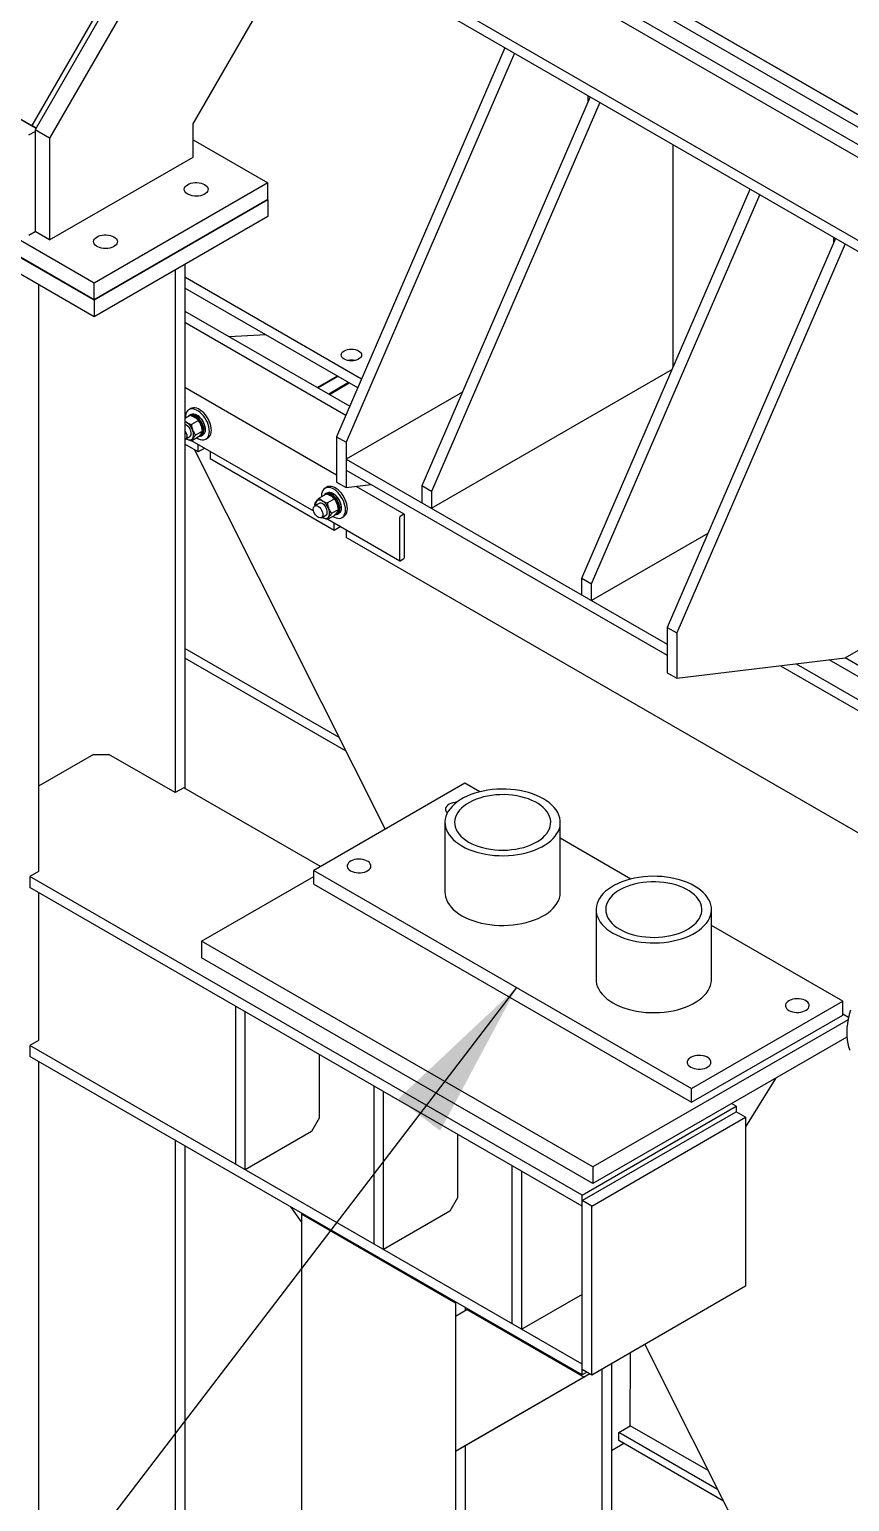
# Model space of a CAD drawing. Header units: millimetres. Extents: x 1293 to 41893, y 1011 to 26911.
# Drawn here: x 4309 to 4821, y 22852 to 23770 of the extents above; entities that cross this region are included whole.
import ezdxf

# ---------------------------------------------------------------- set-up
doc = ezdxf.new("R2010")
doc.units = ezdxf.units.MM
doc.header["$LTSCALE"] = 50
for name, color, linetype in [('CAPA_1', 7, 'Continuous'), ('MAQUINAS', 11, 'Continuous'), ('STRUC', 4, 'Continuous')]:
    doc.layers.add(name, color=color, linetype=linetype)
doc.dimstyles.new('SLDDIMSTYLE2', dxfattribs={"dimtxt": 0.18, "dimasz": 30.769231, "dimexe": 0, "dimexo": 0.0625, "dimgap": 0, "dimtad": 0, "dimtih": 1, "dimtoh": 1, "dimdec": 0, "dimrnd": 1e-09, "dimzin": 0, "dimdsep": 46, "dimtxsty": 'Standard', "dimblk1": 'DOT', "dimblk2": 'DOT', "dimsah": 1, "dimcen": 0.09, "dimadec": 0, "dimazin": 0, "dimtfac": 30.769231, "dimtdec": 0, "dimtofl": 0, "dimtmove": 0, "dimatfit": 3, "dimldrblk": 'DOT', "dimfxl": 1, "dimfrac": 2, "dimtolj": 1, "dimtzin": 0, "dimarcsym": 0})
doc.dimstyles.new('SLDDIMSTYLE3', dxfattribs={"dimtxt": 0.18, "dimasz": 100, "dimexe": 0, "dimexo": 0.0625, "dimgap": 0, "dimtad": 0, "dimtih": 1, "dimtoh": 1, "dimdec": 0, "dimrnd": 1e-09, "dimzin": 0, "dimdsep": 46, "dimtxsty": 'Standard', "dimsah": 1, "dimcen": 0.09, "dimadec": 0, "dimazin": 0, "dimtfac": 100, "dimtdec": 0, "dimtofl": 0, "dimtmove": 0, "dimatfit": 3, "dimfxl": 1, "dimfrac": 2, "dimtolj": 1, "dimtzin": 0, "dimarcsym": 0})

# ---------------------------------------------------------------- blocks, each defined once
blk = doc.blocks.new('_Dot')
at = {"color": 0, "linetype": 'ByBlock', "lineweight": -2}
blk.add_line((-0.5, 0), (-1, 0), dxfattribs=at)
at = {"color": 0, "linetype": 'ByBlock', "const_width": 0.5}
blk.add_lwpolyline([(-0.25, 0, 1), (0.25, 0, 1)], format="xyb", close=True, dxfattribs=at)

msp = doc.modelspace()

# ---------------------------------------------------------------- linework, layer by layer
at = {"color": 7, "linetype": 'Continuous', "lineweight": 25}
for p, q in [((5133.5575097, 23539.6772038), (4098.8770391, 24136.9855255)), ((5135.8114969, 23538.3762037), (4098.8771252, 24136.9856747)), ((4370.040839, 23980.5412235), (4944.2191151, 23649.0165696)), ((4370.789183, 23980.1093151), (4944.9674592, 23648.5846612)), ((4434.5308547, 23924.4698813), (4310.8688678, 23710.2810376)), ((4434.5308547, 23918.3111448), (4312.900407, 23707.6410302)), ((4443.5111108, 23913.1269533), (4321.8806631, 23702.4568387)), ((4411.5644304, 23711.3327675), (4517.7169791, 23895.1943748)), ((4214.8399957, 23765.7173255), (4310.8688678, 23710.2810376)), ((4219.0399957, 23763.2919289), (4313.5354098, 23708.7408874)), ((4349.7972388, 23611.953488), (4161.2354305, 23720.8079029)), ((4349.7962538, 23601.2884004), (4161.2344454, 23710.1428153)), ((4349.7972388, 23601.5834197), (4161.2354305, 23710.4378346)), ((4309.1291708, 23704.426727), (4312.900407, 23706.6038153)), ((4313.5355344, 23708.7411033), (4310.8688678, 23710.2810376)), ((4321.8806631, 23702.4568387), (4312.900407, 23707.6410302)), ((4312.900407, 23707.6410302), (4312.900407, 23644.0715274)), ((4411.5644304, 23690.6606727), (4411.5644304, 23711.3327675)), ((4349.7962538, 23590.9183321), (4161.2344454, 23699.772747)), ((4321.8806631, 23702.4568387), (4321.8806631, 23638.8873359)), ((4411.5644304, 23701.4786245), (4458.2202786, 23674.5447766)), ((4321.8806631, 23638.8873359), (4411.5644304, 23690.6606727)), ((4458.2202786, 23674.5447766), (4349.7972388, 23611.953488)), ((4458.2202786, 23664.1747083), (4458.2202786, 23674.5447766)), ((4458.2192935, 23663.879689), (4349.7962538, 23601.2884004)), ((4458.2202786, 23664.1747083), (4349.7972388, 23601.5834197)), ((4457.9642642, 23664.0269143), (4458.2192935, 23663.879689)), ((4458.2192935, 23663.879689), (4458.2192935, 23653.5096207)), ((4458.2192935, 23653.5096207), (4349.7962538, 23590.9183321)), ((4309.1291708, 23641.8944391), (4312.900407, 23644.0715274)), ((4321.8806631, 23638.8873359), (4312.900407, 23644.0715274)), ((4406.3544254, 23623.5686696), (4406.3544254, 23296.710583)), ((4349.7972388, 23601.5834197), (4349.7972388, 23611.953488)), ((4400.4147284, 23620.1397555), (4400.4147284, 23293.9728944)), ((4315.0678827, 23610.966594), (4315.0678827, 23244.7032092)), ((4349.7962538, 23601.2884004), (4349.7962538, 23590.9183321)), ((4406.3544254, 23594.50181), (4509.2629046, 23535.0940095)), ((4406.3544254, 23587.5895547), (4506.8707664, 23529.5627061)), ((4509.7585581, 23563.850124), (4509.9618594, 23563.4459343)), ((4501.4571229, 23553.9435298), (4489.0340813, 23546.7718606)), ((4501.8772683, 23553.7009851), (4489.4542267, 23546.5293158)), ((4508.5115651, 23549.8710871), (4496.0885235, 23542.6994178)), ((4496.5086689, 23542.456873), (4508.9317105, 23549.6285423)), ((4501.0463943, 23492.0626586), (4406.3544254, 23546.7271686)), ((4409.6176088, 23529.2921113), (4406.3544254, 23527.4083156)), ((4410.1291719, 23533.629376), (4408.9318045, 23532.9381504)), ((4410.166163, 23529.9357746), (4409.322019, 23529.4484606)), ((4413.8078515, 23529.5945877), (4412.9637075, 23529.1072737)), ((4413.8488637, 23529.5710983), (4413.0047197, 23529.0837843)), ((4413.8078515, 23529.5945877), (4413.8486969, 23529.571002)), ((4414.8023417, 23526.2991808), (4410.4044052, 23523.760306)), ((4412.5924764, 23528.457492), (4412.9637075, 23529.1072737)), ((4412.5924764, 23528.457492), (4412.5954507, 23528.0195931)), ((4413.0047197, 23529.0837843), (4412.6305423, 23528.4356901)), ((4412.6305423, 23528.4356901), (4412.6305423, 23527.9964618)), ((4419.0574123, 23520.5496276), (4419.0574123, 23520.9816435)), ((4414.6720539, 23506.5774142), (4406.3544254, 23511.3790789)), ((4406.7181695, 23514.5518966), (4409.5085542, 23516.1627514)), ((4414.8026662, 23515.928773), (4410.4049932, 23513.3900504)), ((4410.74738, 23513.5877061), (4486.611674, 23469.7921814)), ((4417.3949668, 23519.6177602), (4412.9972937, 23517.0790376)), ((4414.6720539, 23506.5774142), (4414.6720539, 23511.32204)), ((4416.6874204, 23516.6898287), (4417.5315644, 23517.1771427)), ((4419.5142777, 23514.6067828), (4420.7116452, 23515.2980084)), ((4412.3810615, 23507.8999759), (4531.4150506, 23271.2446319)), ((4418.7814657, 23508.9497271), (4414.6720539, 23506.5774142)), ((4422.1556007, 23507.0018804), (4422.1556007, 23502.2572546)), ((4499.5248676, 23457.5929274), (4422.1556007, 23502.2572546)), ((4494.9819857, 23484.6448893), (4493.7846182, 23483.9536637)), ((4543.2264098, 23467.7126539), (4513.1545068, 23485.072794)), ((4490.1283787, 23474.5108118), (4487.3379939, 23472.8999569)), ((4487.6665789, 23473.089645), (4487.4804488, 23474.0799147)), ((4494.4704225, 23480.3076246), (4490.0727494, 23477.7689019)), ((4495.0189768, 23480.9512879), (4494.1748327, 23480.4639739)), ((4499.6551554, 23477.314694), (4495.2572189, 23474.7758193)), ((4497.4452902, 23479.4730053), (4497.8165212, 23480.1227869)), ((4497.4452902, 23479.4730053), (4497.4482645, 23479.0351064)), ((4497.8575334, 23480.0992976), (4497.4833561, 23479.4512034)), ((4497.4833561, 23479.4512034), (4497.4833561, 23479.0119751)), ((4498.6606653, 23480.6101009), (4497.8165212, 23480.1227869)), ((4498.7016775, 23480.5866116), (4497.8575334, 23480.0992976)), ((4498.6606653, 23480.6101009), (4498.7015107, 23480.5865153)), ((4491.5709832, 23465.5674099), (4494.361368, 23467.1782647)), ((4499.65548, 23466.9442863), (4495.2578069, 23464.4055637)), ((4502.2477806, 23470.6332735), (4497.8501075, 23468.0945509)), ((4501.5402341, 23467.705342), (4502.3843782, 23468.192656)), ((4503.910226, 23471.5651409), (4503.910226, 23471.9971568)), ((4504.3670914, 23465.6222961), (4505.5644589, 23466.3135217)), ((4540.3426066, 23465.7423139), (4540.3426066, 23438.9529707)), ((4542.9618479, 23467.6864559), (4540.7167839, 23466.390408)), ((4543.3360253, 23440.6810346), (4543.3360253, 23467.4703777)), ((4495.6001937, 23464.6032194), (4540.4522221, 23438.7106945)), ((4499.5248676, 23457.5929274), (4499.5248676, 23462.3375533)), ((4503.6342794, 23459.9652404), (4499.5248676, 23457.5929274)), ((4507.0084144, 23458.0173937), (4507.0084144, 23453.2727679)), ((4881.3625295, 23237.1627373), (4507.0084144, 23453.2727679)), ((4540.7167839, 23438.7368925), (4542.9618479, 23440.0329404)), ((4777.8191428, 23373.1475378), (5105.1442015, 23184.1868036)), ((4787.718254, 23374.3451579), (5105.1442015, 23191.0990589)), ((4349.466742, 23317.8547367), (4315.0678827, 23297.9966979)), ((4349.466742, 23317.8547367), (4359.0456819, 23317.8547367)), ((4400.4147284, 23293.9728944), (4359.0456819, 23317.8547367)), ((4581.0177614, 23299.8796673), (4486.7368572, 23245.4524598)), ((4590.3746609, 23294.4780442), (4581.0177614, 23299.8796673)), ((4405.7557416, 23297.0561958), (4400.4147284, 23293.9728944)), ((4490.9412884, 23247.8796263), (4405.7557416, 23297.0561958)), ((4568.6046541, 23275.3945013), (4568.6046541, 23231.845658)), ((4640.5713207, 23231.845658), (4640.5713207, 23275.3945013)), ((4684.655565, 23240.0508367), (4640.5713207, 23265.5001292)), ((4315.0678827, 23244.7032092), (4309.7268695, 23241.6199079)), ((4486.7368572, 23236.8107362), (4486.7368572, 23245.4524598)), ((4486.7368572, 23245.4524598), (4722.4391176, 23109.3844412)), ((4654.1542871, 23042.786192), (4309.7268695, 23241.6199079)), ((4309.7268695, 23241.6199079), (4309.7268695, 23234.760965)), ((4416.7332859, 23201.2946007), (4486.7368572, 23241.7068022)), ((4486.7368572, 23236.8107362), (4722.4391176, 23100.7427176)), ((4654.1542871, 23035.9272491), (4309.7268695, 23234.760965)), ((4315.0678827, 23231.6776637), (4315.0678827, 23139.2888791)), ((4662.8855582, 23220.9672938), (4662.8855582, 23177.4184505)), ((4734.8522249, 23177.4184505), (4734.8522249, 23220.9672938)), ((4816.7200218, 23163.8116486), (4734.8522249, 23211.0729218)), ((4416.7332859, 23201.2946007), (4416.7332859, 23190.9245324)), ((4660.9208276, 23060.3281334), (4416.7332859, 23201.2946007)), ((4660.9208276, 23049.9580651), (4416.7332859, 23190.9245324)), ((4722.4391176, 23109.3844412), (4816.7200218, 23163.8116486)), ((4816.7200218, 23155.1699251), (4816.7200218, 23163.8116486)), ((4438.086025, 23062.1054145), (4438.086025, 23160.6608018)), ((4444.0728625, 23058.6492869), (4444.0728625, 23157.2046741)), ((4722.4391176, 23100.7427176), (4816.7200218, 23155.1699251)), ((4816.7200218, 23155.9839506), (4820.4192825, 23153.8484129)), ((4820.0782055, 23152.2077319), (4660.9208276, 23060.3281334)), ((4315.0678827, 23139.2888791), (4309.7268695, 23136.2055778)), ((4654.1542871, 22937.3718619), (4309.7268695, 23136.2055778)), ((4309.7268695, 23136.2055778), (4309.7268695, 23129.346635)), ((4819.3273106, 23141.4041812), (4660.9208276, 23049.9580651)), ((4654.1542871, 22930.512919), (4309.7268695, 23129.346635)), ((4315.0678827, 23126.2633337), (4315.0678827, 22551.8153389)), ((4490.2313789, 23130.5579298), (4490.2313789, 23090.8267343)), ((4524.3530523, 23012.3045197), (4524.3530523, 23110.859907)), ((4530.3398898, 23008.8483921), (4530.3398898, 23107.4037793)), ((4722.4391176, 23100.7427176), (4722.4391176, 23109.3844412)), ((4774.7218978, 23115.6540245), (4756.1699967, 23085.4234251)), ((4654.1542871, 23042.786192), (4750.1831593, 23098.2224798)), ((4750.1831593, 23098.2224798), (4747.3547321, 23099.8552961)), ((4750.1831593, 23098.2224798), (4750.1831593, 23094.7930084)), ((4490.2313789, 23090.8267343), (4485.441909, 23082.5311291)), ((4654.1542871, 23039.3567205), (4750.1831593, 23094.7930084)), ((4660.1411246, 23035.9005929), (4756.1699967, 23091.3368808)), ((4756.1699967, 23091.3368808), (4750.1831593, 23094.7930084)), ((4756.1699967, 23091.3368808), (4756.1699967, 22985.9225507)), ((4485.441909, 23082.5311291), (4444.0728625, 23058.6492869)), ((4576.4984062, 23080.757035), (4576.4984062, 23041.0258395)), ((4400.4147284, 23076.9936484), (4400.4147284, 22583.8678383)), ((4406.3544254, 23073.5647343), (4406.3544254, 22587.2967523)), ((4610.6200796, 22962.5036249), (4610.6200796, 23061.0590122)), ((4616.6069171, 22959.0474972), (4616.6069171, 23057.6028845)), ((4660.9208276, 23060.3281334), (4660.9208276, 23049.9580651)), ((4654.1542871, 22930.512919), (4654.1542871, 23042.786192)), ((4576.4984062, 23041.0258395), (4571.7089363, 23032.7302343)), ((4660.1411246, 23035.9005929), (4654.1542871, 23039.3567205)), ((4660.1411246, 22930.4862628), (4660.1411246, 23035.9005929)), ((4479.2047558, 23030.8179082), (4479.8034395, 23031.163521)), ((4575.2336279, 22975.3816203), (4479.2047558, 23030.8179082)), ((4479.2047558, 23030.8179082), (4479.2047558, 22457.061139)), ((4571.7089363, 23032.7302343), (4530.3398898, 23008.8483921)), ((4654.1542871, 22980.7231326), (4616.6069171, 22959.0474972)), ((4756.1699967, 22985.9225507), (4660.1411246, 22930.4862628)), ((4575.8323116, 22975.7272331), (4575.2336279, 22975.3816203)), ((4575.2336279, 22975.3816203), (4575.2336279, 22377.549837)), ((4575.2336279, 22967.2162122), (4582.3046957, 22971.2995798)), ((4581.1733249, 22972.6439318), (4581.1733249, 22970.646241)), ((4582.9033794, 22971.6451925), (4582.3046957, 22971.2995798)), ((4582.3046957, 22971.2995798), (4655.3723964, 22929.118494)), ((4684.2355035, 22898.8628765), (4684.3880758, 22944.4837298)), ((4693.2093428, 22949.5761388), (4873.3407606, 22591.4510103)), ((4660.1411246, 22930.4862628), (4654.1542871, 22933.9423905)), ((4657.1246183, 22932.2276547), (4654.1542871, 22930.512919)), ((4666.5201705, 22934.1688076), (4666.5201705, 22430.2484364)), ((4672.4598675, 22937.5977217), (4672.4598675, 22433.6773505)), ((4655.3723964, 22929.118494), (4575.2336279, 22882.8403283)), ((4658.9415611, 22931.178756), (4579.7237559, 22885.4324241)), ((4658.9414114, 22931.1788425), (4655.3723964, 22929.118494)), ((4677.0524771, 22894.7162037), (4684.2355035, 22898.8628765)), ((4732.8265632, 22870.8118548), (4684.2355035, 22898.8628765)), ((4581.1733249, 22886.2695144), (4581.1733249, 22380.9787511)), ((4680.1697023, 22887.7316337), (4672.4598675, 22883.2808408)), ((4738.7048467, 22859.1250482), (4677.0524771, 22894.7162037)), ((4677.0524771, 22889.5311695), (4677.0524771, 22894.7162037)), ((4742.379974, 22851.8184083), (4677.0524771, 22889.5311695)), ((4579.7237559, 22885.4324241), (4575.2336279, 22882.8403283))]:
    msp.add_line(p, q, dxfattribs=at)
at = {"color": 7, "linetype": 'Continuous', "lineweight": 25, "flags": 128}
for points in [[(4418.6753319, 23673.4868478), (4419.5265145, 23672.898273), (4420.1819703, 23672.2314182), (4420.6206323, 23671.5077164), (4420.8284017, 23670.7504281), (4420.7986004, 23669.9838931), (4420.5321864, 23669.2327486), (4420.0377225, 23668.5211368), (4419.331101, 23667.8719297), (4418.4350334, 23667.3059932), (4417.3783201, 23666.841517), (4416.1949246, 23666.4934297), (4414.9228824, 23666.2729193), (4413.6030778, 23666.187073), (4412.2779305, 23666.23865), (4410.9900317, 23666.4259926), (4409.7807757, 23666.7430795), (4408.689029, 23667.1797192), (4407.749881, 23667.7218778), (4406.9935169, 23668.3521298), (4406.4442468, 23669.0502184), (4406.1197247, 23669.7937065), (4406.030381, 23670.5586978), (4406.1790872, 23671.3206048), (4406.5610639, 23672.0549392), (4407.164034, 23672.7380988), (4407.9686176, 23673.3481264), (4408.9489546, 23673.8654152), (4410.0735362, 23674.2733391), (4411.3062174, 23674.5587871), (4412.607379, 23674.7125846), (4413.9352003, 23674.7297885), (4415.2470043, 23674.6098458), (4416.5006284, 23674.3566116), (4417.6557801, 23673.978225), (4418.6753319, 23673.4868478)], [(4362.1067894, 23640.8305233), (4362.957972, 23640.2419486), (4363.6134278, 23639.5750937), (4364.0520898, 23638.8513919), (4364.2598592, 23638.0941036), (4364.2300579, 23637.3275686), (4363.9636439, 23636.5764241), (4363.46918, 23635.8648123), (4362.7625585, 23635.2156052), (4361.8664909, 23634.6496687), (4360.8097776, 23634.1851925), (4359.6263822, 23633.8371053), (4358.3543399, 23633.6165948), (4357.0345353, 23633.5307485), (4355.709388, 23633.5823255), (4354.4214892, 23633.7696682), (4353.2122333, 23634.0867551), (4352.1204865, 23634.5233948), (4351.1813385, 23635.0655533), (4350.4249744, 23635.6958053), (4349.8757043, 23636.393894), (4349.5511822, 23637.1373821), (4349.4618385, 23637.9023733), (4349.6105447, 23638.6642803), (4349.9925214, 23639.3986147), (4350.5954915, 23640.0817743), (4351.4000751, 23640.691802), (4352.3804121, 23641.2090908), (4353.5049937, 23641.6170146), (4354.7376749, 23641.9024626), (4356.0388365, 23642.0562601), (4357.3666578, 23642.073464), (4358.6784618, 23641.9535213), (4359.9320859, 23641.7002871), (4361.0872376, 23641.3219006), (4362.1067894, 23640.8305233)], [(4421.7065878, 23519.452307), (4421.6230028, 23520.7885417), (4421.3741149, 23522.1914324), (4420.9654837, 23523.6296407), (4420.4062376, 23525.0710395), (4419.708869, 23526.4834304), (4418.8889562, 23527.8352628), (4417.9648145, 23529.096339), (4416.9570877, 23530.2384887), (4415.8882869, 23531.2361982), (4414.7822872, 23532.0671803), (4413.6637949, 23532.7128722), (4412.5577953, 23533.1588501), (4411.4889944, 23533.3951518), (4410.4812677, 23533.4164986), (4409.557126, 23533.2224137), (4408.7372131, 23532.8172325), (4408.0398446, 23532.2100062), (4407.4805984, 23531.4142993), (4407.0719673, 23530.4478864), (4406.8230793, 23529.3323557), (4406.7394943, 23528.0926262), (4406.7496599, 23527.6364797)], [(4412.9637075, 23529.1072737), (4412.0355244, 23529.5382432), (4411.1384143, 23529.76181), (4410.3011389, 23529.7708064), (4409.5505418, 23529.5649439), (4408.9106874, 23529.1508227), (4408.4521167, 23528.6192871)], [(4422.9039553, 23520.1435326), (4422.8203703, 23521.4797673), (4422.5714823, 23522.8826579), (4422.1628512, 23524.3208662), (4421.6036051, 23525.762265), (4420.9062365, 23527.1746559), (4420.0863237, 23528.5264883), (4419.1621819, 23529.7875645), (4418.1544552, 23530.9297143), (4417.0856544, 23531.9274238), (4415.9796547, 23532.7584058), (4414.8611624, 23533.4040977), (4413.7551627, 23533.8500757), (4412.6863619, 23534.0863773), (4411.6786352, 23534.1077241), (4410.7544935, 23533.9136392), (4410.1291719, 23533.629376)], [(4413.8488637, 23529.5710983), (4414.777733, 23528.9384572), (4415.6768222, 23528.1332664), (4416.5173062, 23527.1813407), (4417.2722384, 23526.1131993), (4417.9174154, 23524.9630875), (4418.4321525, 23523.7678784), (4418.7999469, 23522.5658911), (4419.009007, 23521.3956619), (4419.0526301, 23520.294709), (4418.9294177, 23519.2983296), (4418.6433201, 23518.438468), (4418.2035096, 23517.7426919), (4417.6240869, 23517.2333082), (4417.5315644, 23517.1771427)], [(4407.1736993, 23514.8148684), (4407.6837655, 23514.5252683), (4408.5457486, 23514.192047), (4409.363396, 23514.0754515), (4410.1052861, 23514.1799627), (4410.7429084, 23514.5015641), (4411.2517595, 23515.0278969), (4411.6122845, 23515.7387344), (4411.8106286, 23516.6067594), (4411.8391695, 23517.5986143), (4411.6968106, 23518.6761826), (4411.3890224, 23519.798054), (4410.9276332, 23520.9211156), (4410.3303739, 23522.0022087), (4409.6201969, 23522.9997877), (4408.8243938, 23523.875516), (4407.9735468, 23524.5957399), (4407.1003537, 23525.1327816), (4406.3544254, 23525.4329999)], [(4409.5085542, 23516.1627514), (4409.5510258, 23516.188274), (4409.9845123, 23516.6042413), (4410.2673348, 23517.2076213), (4410.3830567, 23517.9633477), (4410.3249528, 23518.8275005), (4410.0963998, 23519.7498583), (4409.7106804, 23520.676817), (4409.1902111, 23521.554505), (4408.5652398, 23522.3319145), (4407.8720876, 23522.9638651), (4407.1510379, 23523.4136302), (4406.4439954, 23523.655071), (4406.3544254, 23523.670409)], [(4406.3544254, 23520.0084849), (4406.8422809, 23519.2169049), (4407.2522154, 23518.2944493), (4407.5081102, 23517.3675606), (4407.5950935, 23516.4901063), (4407.5081102, 23515.7130807), (4407.2522154, 23515.0816419), (4406.8422809, 23514.6324867), (4406.3544254, 23514.4041727)], [(4412.6305423, 23528.4356901), (4413.5443204, 23527.8075452), (4414.4251546, 23527.0007822), (4415.2412888, 23526.0444869), (4415.9632995, 23524.9731359), (4416.5651565, 23523.8253539), (4417.0251614, 23522.6425213), (4417.32673, 23521.4672818), (4417.4589899, 23520.3420056), (4417.417173, 23519.3072616), (4417.2027869, 23518.4003547), (4416.8235606, 23517.6539811), (4416.2931661, 23517.0950492), (4415.6307254, 23516.7437099), (4415.5989387, 23516.7332579)], [(4415.161967, 23516.349282), (4415.2804475, 23516.3452293), (4416.0794844, 23516.4393342), (4416.7799428, 23516.7459942), (4417.3593655, 23517.2553779), (4417.799176, 23517.951154), (4418.0852737, 23518.8110155), (4418.208486, 23519.807395), (4418.1648629, 23520.9083479), (4417.9558028, 23522.0785771), (4417.5880084, 23523.2805644), (4417.0732713, 23524.4757735), (4416.4280943, 23525.6258853), (4415.6731621, 23526.6940267), (4414.8326782, 23527.6459524), (4413.9335889, 23528.4511432), (4413.0047197, 23529.0837843)], [(4420.7116452, 23515.2980084), (4420.9062365, 23515.4189263), (4421.6036051, 23516.0261526), (4422.1628512, 23516.8218595), (4422.5714823, 23517.7882724), (4422.8203703, 23518.9038031), (4422.9039553, 23520.1435326)], [(4413.8318953, 23515.3683589), (4414.7822872, 23514.8320611), (4415.8882869, 23514.3860832), (4416.9570877, 23514.1497815), (4417.9648145, 23514.1284347), (4418.8889562, 23514.3225196), (4419.708869, 23514.7277008), (4420.4062376, 23515.334927), (4420.9654837, 23516.130634), (4421.3741149, 23517.0970469), (4421.6230028, 23518.2125776), (4421.7065878, 23519.452307)], [(4506.5594016, 23470.4678203), (4506.4758166, 23471.804055), (4506.2269286, 23473.2069457), (4505.8182975, 23474.645154), (4505.2590513, 23476.0865528), (4504.5616828, 23477.4989437), (4503.7417699, 23478.8507761), (4502.8176282, 23480.1118523), (4501.8099015, 23481.254002), (4500.7411006, 23482.2517115), (4499.635101, 23483.0826936), (4498.5166087, 23483.7283854), (4497.410609, 23484.1743634), (4496.3418082, 23484.4106651), (4495.3340814, 23484.4320119), (4494.4099397, 23484.2379269), (4493.5900269, 23483.8327458), (4492.8926583, 23483.2255195), (4492.3334122, 23482.4298126), (4491.924781, 23481.4633997), (4491.6758931, 23480.347869), (4491.5923081, 23479.1081395), (4491.6024737, 23478.651993)], [(4507.7567691, 23471.1590459), (4507.673184, 23472.4952806), (4507.4242961, 23473.8981712), (4507.015665, 23475.3363795), (4506.4564188, 23476.7777783), (4505.7590503, 23478.1901692), (4504.9391374, 23479.5420016), (4504.0149957, 23480.8030778), (4503.0072689, 23481.9452276), (4501.9384681, 23482.9429371), (4500.8324685, 23483.7739191), (4499.7139762, 23484.419611), (4498.6079765, 23484.865589), (4497.5391757, 23485.1018906), (4496.5314489, 23485.1232374), (4495.6073072, 23484.9291525), (4494.9819857, 23484.6448893)], [(4492.026513, 23465.8303817), (4492.5365793, 23465.5407816), (4493.3985623, 23465.2075603), (4494.2162098, 23465.0909648), (4494.9580998, 23465.195476), (4495.5957222, 23465.5170774), (4496.1045732, 23466.0434102), (4496.4650982, 23466.7542477), (4496.6634423, 23467.6222727), (4496.6919833, 23468.6141276), (4496.5496243, 23469.6916959), (4496.2418362, 23470.8135673), (4495.780447, 23471.9366289), (4495.1831877, 23473.017722), (4494.4730106, 23474.015301), (4493.6772075, 23474.8910293), (4492.8263606, 23475.6112532), (4491.9531674, 23476.1482949), (4491.0911843, 23476.4815163), (4490.2735369, 23476.5981117), (4489.5316468, 23476.4936005), (4488.8940245, 23476.1719991), (4488.3851734, 23475.6456663)], [(4494.361368, 23467.1782647), (4494.4038396, 23467.2037873), (4494.837326, 23467.6197546), (4495.1201485, 23468.2231346), (4495.2358705, 23468.978861), (4495.1777666, 23469.8430138), (4494.9492136, 23470.7653716), (4494.5634941, 23471.6923303), (4494.0430249, 23472.5700183), (4493.4180536, 23473.3474278), (4492.7249013, 23473.9793784), (4492.0038516, 23474.4291435), (4491.2968092, 23474.6705843), (4490.6448648, 23474.6896693), (4490.1283787, 23474.5108118)], [(4497.8165212, 23480.1227869), (4496.8883382, 23480.5537565), (4495.991228, 23480.7773233), (4495.1539527, 23480.7863196), (4494.4033555, 23480.5804572), (4493.7635011, 23480.166336), (4493.3049305, 23479.6348004)], [(4497.4833561, 23479.4512034), (4498.3971341, 23478.8230585), (4499.2779684, 23478.0162955), (4500.0941026, 23477.0600002), (4500.8161133, 23475.9886492), (4501.4179703, 23474.8408672), (4501.8779751, 23473.6580345), (4502.1795437, 23472.4827951), (4502.3118037, 23471.3575189), (4502.2699868, 23470.3227749), (4502.0556006, 23469.415868), (4501.6763743, 23468.6694944), (4501.1459798, 23468.1105625), (4500.4835392, 23467.7592232), (4500.4517524, 23467.7487712)], [(4500.0147807, 23467.3647953), (4500.1332612, 23467.3607426), (4500.9322982, 23467.4548474), (4501.6327566, 23467.7615075), (4502.2121793, 23468.2708912), (4502.6519898, 23468.9666672), (4502.9380874, 23469.8265288), (4503.0612998, 23470.8229083), (4503.0176766, 23471.9238612), (4502.8086166, 23473.0940904), (4502.4408222, 23474.2960777), (4501.9260851, 23475.4912868), (4501.2809081, 23476.6413986), (4500.5259758, 23477.70954), (4499.6854919, 23478.6614657), (4498.7864027, 23479.4666565), (4497.8575334, 23480.0992976)], [(4498.7016775, 23480.5866116), (4499.6305468, 23479.9539705), (4500.529636, 23479.1487797), (4501.3701199, 23478.196854), (4502.1250521, 23477.1287126), (4502.7702291, 23475.9786008), (4503.2849662, 23474.7833917), (4503.6527607, 23473.5814044), (4503.8618207, 23472.4111752), (4503.9054439, 23471.3102223), (4503.7822315, 23470.3138428), (4503.4961338, 23469.4539813), (4503.0563234, 23468.7582052), (4502.4769006, 23468.2488215), (4502.3843782, 23468.192656)], [(4486.4610698, 23470.9617472), (4486.5480532, 23471.7387728), (4486.8039479, 23472.3702116), (4487.2138825, 23472.8193669), (4487.7540329, 23473.0601352), (4488.3930076, 23473.0785241), (4489.0936718, 23472.8734648), (4489.8153053, 23472.4568746), (4490.5159695, 23471.8529643), (4491.1549442, 23471.0968309), (4491.6950946, 23470.2324181), (4492.1050292, 23469.3099626), (4492.360924, 23468.3830739), (4492.4479073, 23467.5056196), (4492.360924, 23466.728594), (4492.1050292, 23466.0971552), (4491.6950946, 23465.648), (4491.1549442, 23465.4072316), (4490.5159695, 23465.3888428), (4489.8153053, 23465.5939021), (4489.0936718, 23466.0104922), (4488.3930076, 23466.6144025), (4487.7540329, 23467.3705359), (4487.2138825, 23468.2349487), (4486.8039479, 23469.1574043), (4486.5480532, 23470.0842929), (4486.4610698, 23470.9617472)], [(4498.6847091, 23466.3838722), (4499.635101, 23465.8475744), (4500.7411006, 23465.4015964), (4501.8099015, 23465.1652948), (4502.8176282, 23465.143948), (4503.7417699, 23465.3380329), (4504.5616828, 23465.7432141), (4505.2590513, 23466.3504403), (4505.8182975, 23467.1461473), (4506.2269286, 23468.1125602), (4506.4758166, 23469.2280909), (4506.5594016, 23470.4678203)], [(4505.5644589, 23466.3135217), (4505.7590503, 23466.4344396), (4506.4564188, 23467.0416659), (4507.015665, 23467.8373728), (4507.4242961, 23468.8037857), (4507.673184, 23469.9193164), (4507.7567691, 23471.1590459)], [(4579.1439284, 23260.7059587), (4581.2738318, 23259.5716524), (4583.5549364, 23258.5399635), (4585.9724484, 23257.6175827), (4588.5106893, 23256.810492), (4591.1531977, 23256.1239258), (4593.8828358, 23255.5623366), (4596.681901, 23255.1293666), (4599.5322402, 23254.8278238), (4602.4153678, 23254.6596638), (4605.3125857, 23254.6259772), (4608.2051043, 23254.7269824), (4611.0741645, 23254.9620244), (4613.9011594, 23255.3295789), (4616.6677547, 23255.8272621), (4619.3560082, 23256.4518463), (4621.9484853, 23257.199281), (4624.428373, 23258.0647186), (4626.7795882, 23259.0425465), (4628.9868823, 23260.1264231), (4631.0359402, 23261.3093191), (4632.913473, 23262.5835628), (4634.6073041, 23263.9408904), (4636.1064485, 23265.3724991), (4637.4011835, 23266.8691043), (4638.4831124, 23268.421), (4639.3452184, 23270.0181215), (4639.9819104, 23271.6501109), (4640.3890592, 23273.3063841), (4640.5640244, 23274.9761996), (4640.5056711, 23276.6487279), (4640.2143779, 23278.313122), (4639.6920338, 23279.9585878), (4638.9420266, 23281.5744537), (4637.9692202, 23283.1502403), (4636.7799237, 23284.6757279), (4635.3818502, 23286.1410232), (4633.7840666, 23287.5366232), (4631.9969353, 23288.8534768), (4630.0320464, 23290.0830439), (4627.902143, 23291.2173501), (4625.6210384, 23292.249039), (4623.2035264, 23293.1714199), (4620.6652855, 23293.9785105), (4618.0227771, 23294.6650768), (4615.293139, 23295.2266659), (4612.4940738, 23295.6596359), (4609.6437346, 23295.9611787), (4606.760607, 23296.1293387), (4603.8633891, 23296.1630253), (4600.9708705, 23296.0620201), (4598.1018103, 23295.8269781), (4595.2748154, 23295.4594236), (4592.5082201, 23294.9617404), (4589.8199666, 23294.3371562), (4587.2274895, 23293.5897215), (4584.7476018, 23292.7242839), (4582.3963866, 23291.746456), (4580.1890925, 23290.6625794), (4578.1400346, 23289.4796835), (4576.2625018, 23288.2054397), (4574.5686707, 23286.8481121), (4573.0695263, 23285.4165034), (4571.7747913, 23283.9198982), (4570.6928624, 23282.3680025), (4569.8307564, 23280.770881), (4569.1940644, 23279.1388916), (4568.7869156, 23277.4826184), (4568.6119504, 23275.812803), (4568.6703037, 23274.1402747), (4568.9615969, 23272.4758805), (4569.483941, 23270.8304147), (4570.2339482, 23269.2145488), (4571.2067546, 23267.6387623), (4572.3960511, 23266.1132746), (4573.7941246, 23264.6479793), (4575.3919082, 23263.2523794), (4577.1790395, 23261.9355257), (4579.1439284, 23260.7059587)], [(4583.374784, 23263.1483796), (4585.3326201, 23262.1139873), (4587.4411557, 23261.1835331), (4589.6838884, 23260.3642989), (4592.0432659, 23259.6626965), (4594.5008229, 23259.0842168), (4597.0373256, 23258.6333872), (4599.6329225, 23258.313736), (4602.2672995, 23258.1277649), (4604.919839, 23258.0769295), (4607.5697813, 23258.1616276), (4610.1963871, 23258.3811962), (4612.7790995, 23258.7339171), (4615.2977053, 23259.2170296), (4617.7324931, 23259.8267527), (4620.0644073, 23260.5583146), (4622.2751976, 23261.4059898), (4624.3475614, 23262.363144), (4626.2652798, 23263.4222863), (4628.013344, 23264.5751274), (4629.578073, 23265.8126447), (4630.9472207, 23267.1251531), (4632.1100716, 23268.5023803), (4633.057525, 23269.9335478), (4633.7821656, 23271.4074546), (4634.2783222, 23272.9125654), (4634.5421116, 23274.4371008), (4634.5714694, 23275.9691291), (4634.3661658, 23277.4966601), (4633.9278076, 23279.007739), (4633.2598255, 23280.4905393), (4632.3674475, 23281.9334562), (4631.2576574, 23283.325197), (4629.9391411, 23284.6548693), (4628.4222176, 23285.9120667), (4626.7187589, 23287.0869498), (4624.8420969, 23288.1703237), (4622.8069191, 23289.1537095), (4620.6291534, 23290.0294108), (4618.3258439, 23290.7905741), (4615.915017, 23291.4312422), (4613.4155407, 23291.9464011), (4610.8469769, 23292.332019), (4608.2294279, 23292.5850778), (4605.5833798, 23292.703597), (4602.9295414, 23292.6866491), (4600.2886825, 23292.5343667), (4597.6814716, 23292.2479416), (4595.1283135, 23291.8296155), (4592.6491902, 23291.2826623), (4590.2635041, 23290.6113627), (4587.9899266, 23289.8209706), (4585.8462514, 23288.9176718), (4583.8492557, 23287.9085358), (4582.0145686, 23286.8014605), (4580.3565492, 23285.6051104), (4578.8881737, 23284.3288483), (4577.620934, 23282.9826629), (4576.5647481, 23281.5770898), (4575.727882, 23280.1231296), (4575.1168854, 23278.6321615), (4574.7365401, 23277.1158543), (4574.5898229, 23275.5860751), (4574.677882, 23274.0547967), (4575.0000282, 23272.5340032), (4575.5537403, 23271.035597), (4576.3346847, 23269.5713052), (4577.3367496, 23268.1525877), (4578.5520923, 23266.7905481), (4579.9712012, 23265.495846), (4581.5829699, 23264.2786144), (4583.374784, 23263.1483796)], [(4575.7469028, 23287.8161479), (4574.8176829, 23287.7413218), (4573.5456406, 23287.5208114), (4572.3622452, 23287.1727241), (4571.3055319, 23286.7082479), (4570.4094643, 23286.1423114), (4569.7028428, 23285.4931043), (4569.2083789, 23284.7814925), (4568.9419649, 23284.030348), (4568.9121636, 23283.263813), (4569.119933, 23282.5065247), (4569.558595, 23281.7828229), (4570.0624923, 23281.2473728)], [(4509.7826457, 23245.1497085), (4510.8021975, 23244.6583312), (4511.9573492, 23244.2799446), (4513.2109733, 23244.0267104), (4514.5227772, 23243.9067677), (4515.8505986, 23243.9239716), (4517.1517601, 23244.0777692), (4518.3844414, 23244.3632171), (4519.509023, 23244.771141), (4520.48936, 23245.2884298), (4521.2939436, 23245.8984574), (4521.8969137, 23246.5816171), (4522.2788904, 23247.3159515), (4522.4275966, 23248.0778584), (4522.3382529, 23248.8428497), (4522.0137308, 23249.5863378), (4521.4644607, 23250.2844264), (4520.7080966, 23250.9146784), (4519.7689486, 23251.456837), (4518.6772018, 23251.8934767), (4517.4679458, 23252.2105636), (4516.1800471, 23252.3979062), (4514.8548998, 23252.4494833), (4513.5350952, 23252.363637), (4512.2630529, 23252.1431265), (4511.0796575, 23251.7950393), (4510.0229442, 23251.3305631), (4509.1268766, 23250.7646266), (4508.4202551, 23250.1154194), (4507.9257911, 23249.4038077), (4507.6593772, 23248.6526631), (4507.6295759, 23247.8861282), (4507.8373453, 23247.1288399), (4508.2760073, 23246.4051381), (4508.9314631, 23245.7382832), (4509.7826457, 23245.1497085)], [(4673.4248325, 23206.2787512), (4675.5547359, 23205.144445), (4677.8358405, 23204.112756), (4680.2533525, 23203.1903752), (4682.7915935, 23202.3832845), (4685.4341019, 23201.6967183), (4688.16374, 23201.1351291), (4690.9628052, 23200.7021592), (4693.8131443, 23200.4006164), (4696.696272, 23200.2324564), (4699.5934899, 23200.1987697), (4702.4860085, 23200.299775), (4705.3550687, 23200.534817), (4708.1820635, 23200.9023715), (4710.9486589, 23201.4000546), (4713.6369123, 23202.0246389), (4716.2293895, 23202.7720735), (4718.7092772, 23203.6375111), (4721.0604923, 23204.615339), (4723.2677864, 23205.6992157), (4725.3168443, 23206.8821116), (4727.1943771, 23208.1563554), (4728.8882083, 23209.513683), (4730.3873526, 23210.9452917), (4731.6820877, 23212.4418969), (4732.7640166, 23213.9937926), (4733.6261225, 23215.5909141), (4734.2628145, 23217.2229035), (4734.6699634, 23218.8791767), (4734.8449285, 23220.5489921), (4734.7865752, 23222.2215204), (4734.495282, 23223.8859146), (4733.972938, 23225.5313803), (4733.2229307, 23227.1472463), (4732.2501244, 23228.7230328), (4731.0608279, 23230.2485204), (4729.6627543, 23231.7138157), (4728.0649708, 23233.1094157), (4726.2778394, 23234.4262694), (4724.3129506, 23235.6558364), (4722.1830472, 23236.7901426), (4719.9019426, 23237.8218316), (4717.4844306, 23238.7442124), (4714.9461896, 23239.5513031), (4712.3036813, 23240.2378693), (4709.5740431, 23240.7994585), (4706.7749779, 23241.2324285), (4703.9246388, 23241.5339713), (4701.0415112, 23241.7021312), (4698.1442933, 23241.7358179), (4695.2517747, 23241.6348126), (4692.3827144, 23241.3997706), (4689.5557196, 23241.0322162), (4686.7891242, 23240.534533), (4684.1008708, 23239.9099487), (4681.5083936, 23239.1625141), (4679.0285059, 23238.2970765), (4676.6772908, 23237.3192486), (4674.4699967, 23236.235372), (4672.4209388, 23235.052476), (4670.543406, 23233.7782322), (4668.8495748, 23232.4209046), (4667.3504305, 23230.9892959), (4666.0556954, 23229.4926907), (4664.9737666, 23227.9407951), (4664.1116606, 23226.3436735), (4663.4749686, 23224.7116842), (4663.0678197, 23223.0554109), (4662.8928546, 23221.3855955), (4662.9512079, 23219.7130672), (4663.2425011, 23218.0486731), (4663.7648451, 23216.4032073), (4664.5148524, 23214.7873414), (4665.4876588, 23213.2115548), (4666.6769552, 23211.6860672), (4668.0750288, 23210.2207719), (4669.6728123, 23208.8251719), (4671.4599437, 23207.5083182), (4673.4248325, 23206.2787512)], [(4677.6556881, 23208.7211721), (4679.6135243, 23207.6867799), (4681.7220598, 23206.7563256), (4683.9647926, 23205.9370915), (4686.3241701, 23205.2354891), (4688.7817271, 23204.6570093), (4691.3182298, 23204.2061797), (4693.9138267, 23203.8865285), (4696.5482037, 23203.7005575), (4699.2007432, 23203.649722), (4701.8506855, 23203.7344201), (4704.4772912, 23203.9539888), (4707.0600036, 23204.3067096), (4709.5786095, 23204.7898221), (4712.0133973, 23205.3995452), (4714.3453115, 23206.1311071), (4716.5561017, 23206.9787823), (4718.6284656, 23207.9359365), (4720.546184, 23208.9950788), (4722.2942481, 23210.1479199), (4723.8589771, 23211.3854373), (4725.2281248, 23212.6979456), (4726.3909758, 23214.0751729), (4727.3384291, 23215.5063403), (4728.0630697, 23216.9802471), (4728.5592263, 23218.4853579), (4728.8230158, 23220.0098933), (4728.8523736, 23221.5419216), (4728.64707, 23223.0694527), (4728.2087118, 23224.5805315), (4727.5407297, 23226.0633319), (4726.6483516, 23227.5062488), (4725.5385616, 23228.8979895), (4724.2200452, 23230.2276618), (4722.7031217, 23231.4848592), (4720.9996631, 23232.6597424), (4719.1230011, 23233.7431163), (4717.0878233, 23234.726502), (4714.9100576, 23235.6022033), (4712.606748, 23236.3633666), (4710.1959211, 23237.0040347), (4707.6964449, 23237.5191937), (4705.127881, 23237.9048115), (4702.5103321, 23238.1578703), (4699.864284, 23238.2763895), (4697.2104455, 23238.2594416), (4694.5695867, 23238.1071592), (4691.9623758, 23237.8207341), (4689.4092177, 23237.402408), (4686.9300943, 23236.8554549), (4684.5444083, 23236.1841553), (4682.2708308, 23235.3937631), (4680.1271555, 23234.4904643), (4678.1301598, 23233.4813283), (4676.2954728, 23232.3742531), (4674.6374534, 23231.1779029), (4673.1690778, 23229.9016409), (4671.9018382, 23228.5554554), (4670.8456522, 23227.1498824), (4670.0087862, 23225.6959222), (4669.3977896, 23224.204954), (4669.0174443, 23222.6886468), (4668.870727, 23221.1588677), (4668.9587861, 23219.6275892), (4669.2809323, 23218.1067957), (4669.8346444, 23216.6083896), (4670.6155889, 23215.1440977), (4671.6176537, 23213.7253803), (4672.8329965, 23212.3633406), (4674.2521054, 23211.0686386), (4675.863874, 23209.8514069), (4677.6556881, 23208.7211721)], [(4568.6046541, 23231.845658), (4568.6703037, 23230.5914314), (4568.9615969, 23228.9270372), (4569.483941, 23227.2815714), (4570.2339482, 23225.6657055), (4571.2067546, 23224.089919), (4572.3960511, 23222.5644313), (4573.7941246, 23221.099136), (4575.3919082, 23219.7035361), (4577.1790395, 23218.3866824), (4579.1439284, 23217.1571153)], [(4579.1439284, 23217.1571153), (4581.2738318, 23216.0228091), (4583.5549364, 23214.9911202), (4585.9724484, 23214.0687394), (4588.5106893, 23213.2616487), (4591.1531977, 23212.5750825), (4593.8828358, 23212.0134933), (4596.681901, 23211.5805233), (4599.5322402, 23211.2789805), (4602.4153678, 23211.1108205), (4605.3125857, 23211.0771339), (4608.2051043, 23211.1781391), (4611.0741645, 23211.4131811), (4613.9011594, 23211.7807356), (4616.6677547, 23212.2784188), (4619.3560082, 23212.903003), (4621.9484853, 23213.6504377), (4624.428373, 23214.5158753), (4626.7795882, 23215.4937032), (4628.9868823, 23216.5775798), (4631.0359402, 23217.7604758), (4632.913473, 23219.0347195), (4634.6073041, 23220.3920471), (4636.1064485, 23221.8236558), (4637.4011835, 23223.320261), (4638.4831124, 23224.8721567), (4639.3452184, 23226.4692782), (4639.9819104, 23228.1012676), (4640.3890592, 23229.7575408), (4640.5640244, 23231.4273563), (4640.5713207, 23231.845658)], [(4662.8855582, 23177.4184505), (4662.9512079, 23176.1642239), (4663.2425011, 23174.4998298), (4663.7648451, 23172.854364), (4664.5148524, 23171.2384981), (4665.4876588, 23169.6627115), (4666.6769552, 23168.1372239), (4668.0750288, 23166.6719286), (4669.6728123, 23165.2763286), (4671.4599437, 23163.9594749), (4673.4248325, 23162.7299079)], [(4673.4248325, 23162.7299079), (4675.5547359, 23161.5956017), (4677.8358405, 23160.5639127), (4680.2533525, 23159.6415319), (4682.7915935, 23158.8344412), (4685.4341019, 23158.147875), (4688.16374, 23157.5862858), (4690.9628052, 23157.1533159), (4693.8131443, 23156.8517731), (4696.696272, 23156.6836131), (4699.5934899, 23156.6499264), (4702.4860085, 23156.7509317), (4705.3550687, 23156.9859737), (4708.1820635, 23157.3535282), (4710.9486589, 23157.8512113), (4713.6369123, 23158.4757956), (4716.2293895, 23159.2232302), (4718.7092772, 23160.0886678), (4721.0604923, 23161.0664957), (4723.2677864, 23162.1503724), (4725.3168443, 23163.3332683), (4727.1943771, 23164.6075121), (4728.8882083, 23165.9648397), (4730.3873526, 23167.3964484), (4731.6820877, 23168.8930536), (4732.7640166, 23170.4449493), (4733.6261225, 23172.0420708), (4734.2628145, 23173.6740602), (4734.6699634, 23175.3303334), (4734.8449285, 23177.0001488), (4734.8522249, 23177.4184505)], [(4783.1972678, 23158.0661766), (4784.2168196, 23157.5747993), (4785.3719712, 23157.1964127), (4786.6255953, 23156.9431785), (4787.9373993, 23156.8232358), (4789.2652207, 23156.8404397), (4790.5663822, 23156.9942372), (4791.7990635, 23157.2796852), (4792.9236451, 23157.6876091), (4793.9039821, 23158.2048979), (4794.7085656, 23158.8149255), (4795.3115357, 23159.4980852), (4795.6935124, 23160.2324195), (4795.8422187, 23160.9943265), (4795.752875, 23161.7593178), (4795.4283528, 23162.5028059), (4794.8790827, 23163.2008945), (4794.1227186, 23163.8311465), (4793.1835707, 23164.3733051), (4792.0918239, 23164.8099448), (4790.8825679, 23165.1270317), (4789.5946692, 23165.3143743), (4788.2695218, 23165.3659513), (4786.9497173, 23165.280105), (4785.677675, 23165.0595946), (4784.4942795, 23164.7115074), (4783.4375662, 23164.2470312), (4782.5414986, 23163.6810947), (4781.8348772, 23163.0318875), (4781.3404132, 23162.3202758), (4781.0739992, 23161.5691312), (4781.044198, 23160.8025962), (4781.2519673, 23160.0453079), (4781.6906293, 23159.3216062), (4782.3460851, 23158.6547513), (4783.1972678, 23158.0661766)], [(4821.5850944, 23158.2156577), (4820.7915624, 23155.4018932), (4820.1581566, 23152.6167608), (4819.6886704, 23149.8769404), (4819.3859156, 23147.1988406), (4819.2517052, 23144.5985001), (4819.2868432, 23142.0914922), (4819.491119, 23139.6928311), (4819.8633093, 23137.4168822), (4820.401185, 23135.2772758), (4821.1015249, 23133.2868259)], [(4721.9146801, 23122.6884917), (4722.9342319, 23122.1971144), (4724.0893835, 23121.8187279), (4725.3430076, 23121.5654937), (4726.6548116, 23121.445551), (4727.982633, 23121.4627549), (4729.2837945, 23121.6165524), (4730.5164758, 23121.9020004), (4731.6410574, 23122.3099243), (4732.6213944, 23122.827213), (4733.4259779, 23123.4372407), (4734.028948, 23124.1204003), (4734.4109247, 23124.8547347), (4734.559631, 23125.6166417), (4734.4702873, 23126.3816329), (4734.1457651, 23127.125121), (4733.596495, 23127.8232097), (4732.8401309, 23128.4534617), (4731.900983, 23128.9956202), (4730.8092362, 23129.4322599), (4729.5999802, 23129.7493468), (4728.3120815, 23129.9366895), (4726.9869341, 23129.9882665), (4725.6671295, 23129.9024202), (4724.3950873, 23129.6819097), (4723.2116918, 23129.3338225), (4722.1549785, 23128.8693463), (4721.2589109, 23128.3034098), (4720.5522895, 23127.6542027), (4720.0578255, 23126.9425909), (4719.7914115, 23126.1914464), (4719.7616103, 23125.4249114), (4719.9693796, 23124.6676231), (4720.4080416, 23123.9439213), (4721.0634974, 23123.2770664), (4721.9146801, 23122.6884917)]]:
    msp.add_lwpolyline(points, dxfattribs=at)
at = {"color": 7, "linetype": 'Continuous', "lineweight": 25}
for centre, radius, start, end in [((4411.691708, 23526.6132782), 3.6559909, 54.6327381224, 114.6625170591), ((4408.6459666, 23520.5528436), 10.4202721, 2.3584190378, 57.6415811078), ((4410.3698918, 23524.8918388), 4.2016384, 58.0634051955, 89.7008014441), ((4491.8245795, 23473.5141719), 4.0463295, 148.2123678207, 184.979849937), ((4496.5445217, 23477.6287915), 3.6559909, 54.6327381222, 114.6625170591), ((4495.2227055, 23475.9073521), 4.2016384, 58.0634051957, 89.7008014441), ((4493.4987803, 23471.5683569), 10.4202721, 2.3584190377, 57.6415811079), ((4541.1549918, 23465.7053458), 0.8132259, 122.6054783402, 177.3945215141), ((4543.1079151, 23467.5073808), 0.231092, 350.7859630105, 129.2032852349), ((4540.5707168, 23438.9159676), 0.231092, 170.7859630096, 309.2032852352), ((4542.5236401, 23440.7180026), 0.8132259, 302.6054783398, 357.3945215146)]:
    msp.add_arc(centre, radius, start, end, dxfattribs=at)
for points, knots in [([(4414.8023417, 23526.2991808), (4414.4681687, 23526.6258162), (4413.7925757, 23527.2861708), (4412.5303016, 23528.1137197), (4411.1160408, 23528.7849353), (4410.1201276, 23529.1220231), (4409.6176088, 23529.2921113)], [0, 0, 0, 0, 0.2646061211, 0.5349506065, 0.7653448938, 1, 1, 1, 1]), ([(4406.3544254, 23525.7397836), (4406.7521174, 23525.4572507), (4407.510894, 23524.9181921), (4408.9092548, 23524.2688084), (4409.9029866, 23523.9308391), (4410.4044052, 23523.760306)], [0, 0, 0, 0, 0.3530209626, 0.6735464576, 1, 1, 1, 1]), ([(4410.4044052, 23523.760306), (4410.5136218, 23523.1135453), (4410.7344237, 23521.8059979), (4411.3228699, 23520.0195546), (4412.0930026, 23518.431709), (4412.6940278, 23517.5326737), (4412.9972937, 23517.0790376)], [0, 0, 0, 0, 0.2646061211, 0.5349506065, 0.7653448938, 1, 1, 1, 1]), ([(4417.3949668, 23519.6177602), (4417.2857653, 23520.2645533), (4417.0649943, 23521.5721646), (4416.4766105, 23523.3586679), (4415.7065492, 23524.9465332), (4415.1055797, 23525.8455524), (4414.8023417, 23526.2991808)], [0, 0, 0, 0, 0.2646176718, 0.5349733347, 0.7653562273, 1, 1, 1, 1]), ([(4410.4049932, 23513.3900504), (4409.8440215, 23513.5853076), (4408.709914, 23513.9800562), (4407.6305084, 23514.4779834), (4407.1854103, 23514.7935621), (4407.1635903, 23514.8090326)], [0, 0, 0, 0, 0.4820783172, 0.9746100597, 1, 1, 1, 1]), ([(4412.9972937, 23517.0790376), (4412.8299155, 23516.8908145), (4412.3360166, 23516.3354067), (4411.6091401, 23515.4504002), (4410.8345883, 23514.3523461), (4410.564167, 23513.7466007), (4410.4049932, 23513.3900504)], [0, 0, 0, 0, 0.1280647744, 0.377893031, 0.6338190398, 1, 1, 1, 1]), ([(4414.8026662, 23515.928773), (4415.2693535, 23516.4628477), (4416.0540389, 23517.3608381), (4416.8221713, 23518.4549697), (4417.1980264, 23519.1376018), (4417.3457428, 23519.4977476), (4417.3949668, 23519.6177602)], [0, 0, 0, 0, 0.3661794341, 0.6156922034, 0.8719357593, 1, 1, 1, 1]), ([(4487.4804488, 23474.0799147), (4487.6396117, 23474.4364594), (4487.9072274, 23475.0359517), (4488.6778113, 23476.1314986), (4489.4030994, 23477.0158541), (4489.9053745, 23477.5806823), (4490.0727494, 23477.7689019)], [0, 0, 0, 0, 0.3661794341, 0.6156922034, 0.8719357593, 1, 1, 1, 1]), ([(4490.0727494, 23477.7689019), (4490.4069147, 23477.4422447), (4491.0824914, 23476.7818471), (4492.3447106, 23475.954249), (4493.7588933, 23475.283004), (4494.7547355, 23474.9459105), (4495.2572189, 23474.7758193)], [0, 0, 0, 0, 0.2646176718, 0.5349733347, 0.7653562273, 1, 1, 1, 1]), ([(4499.6551554, 23477.314694), (4499.3209824, 23477.6413295), (4498.6453895, 23478.3016841), (4497.3831154, 23479.1292329), (4495.9688545, 23479.8004485), (4494.9729414, 23480.1375364), (4494.4704225, 23480.3076246)], [0, 0, 0, 0, 0.2646061211, 0.5349506065, 0.7653448938, 1, 1, 1, 1]), ([(4495.2572189, 23474.7758193), (4495.3664356, 23474.1290586), (4495.5872375, 23472.8215112), (4496.1756837, 23471.0350679), (4496.9458163, 23469.4472223), (4497.5468416, 23468.548187), (4497.8501075, 23468.0945509)], [0, 0, 0, 0, 0.2646061211, 0.5349506065, 0.7653448938, 1, 1, 1, 1]), ([(4502.2477806, 23470.6332735), (4502.138579, 23471.2800666), (4501.917808, 23472.5876779), (4501.3294243, 23474.3741811), (4500.559363, 23475.9620465), (4499.9583934, 23476.8610657), (4499.6551554, 23477.314694)], [0, 0, 0, 0, 0.2646176718, 0.5349733347, 0.7653562273, 1, 1, 1, 1]), ([(4495.2578069, 23464.4055637), (4494.6968352, 23464.6008209), (4493.5627277, 23464.9955695), (4492.4833222, 23465.4934967), (4492.038224, 23465.8090753), (4492.0164041, 23465.8245459)], [0, 0, 0, 0, 0.4820783172, 0.9746100597, 1, 1, 1, 1]), ([(4497.8501075, 23468.0945509), (4497.6827293, 23467.9063278), (4497.1888303, 23467.35092), (4496.4619538, 23466.4659135), (4495.6874021, 23465.3678594), (4495.4169807, 23464.762114), (4495.2578069, 23464.4055637)], [0, 0, 0, 0, 0.1280647744, 0.377893031, 0.6338190398, 1, 1, 1, 1]), ([(4499.65548, 23466.9442863), (4500.1221672, 23467.478361), (4500.9068527, 23468.3763514), (4501.674985, 23469.470483), (4502.0508401, 23470.1531151), (4502.1985565, 23470.5132609), (4502.2477806, 23470.6332735)], [0, 0, 0, 0, 0.3661794341, 0.6156922034, 0.8719357593, 1, 1, 1, 1])]:
    msp.add_open_spline(points, degree=3, knots=knots, dxfattribs=at)
at = {"layer": 'MAQUINAS', "linetype": 'Continuous', "lineweight": 25}
for p, q in [((4514.381903, 23889.4178534), (5134.2867231, 23531.5544181)), ((4509.6682408, 23881.2535512), (5121.8652139, 23527.8397612)), ((5114.8506276, 23523.7903268), (4506.1612327, 23875.1792349)), ((5105.1442015, 23477.6226681), (4483.7430992, 23836.3498887)), ((5105.1442015, 23470.7092892), (4480.7494372, 23831.1647141)), ((4606.028181, 23758.8428347), (4501.0463943, 23516.0951021)), ((4612.0150185, 23755.386707), (4507.0332317, 23512.6389744)), ((4659.1554705, 23728.1731033), (4554.1736838, 23485.4253707)), ((4665.1423079, 23724.7169756), (4560.1605212, 23481.969243)), ((4657.8826783, 23725.2300459), (4657.8826783, 23728.9078706)), ((4711.0099678, 23559.4343115), (4711.0099678, 23698.2381392)), ((4654.0643017, 23427.7597444), (4759.0460885, 23670.507477)), ((4660.0511391, 23424.3036167), (4765.0329259, 23667.0513493)), ((4812.173378, 23639.8377456), (4707.1915912, 23397.090013)), ((4810.9005858, 23640.5725129), (4810.9005858, 23636.8946882)), ((4818.1602154, 23636.3816179), (4713.1784286, 23393.6338853)), ((4516.6192596, 23552.1039935), (4406.3544254, 23615.7585274)), ((4514.2267327, 23546.571791), (4406.3544254, 23608.8451485)), ((4456.865553, 23579.6856952), (4434.0560386, 23578.5100091)), ((4560.1605212, 23471.4630846), (4710.498327, 23558.2512525)), ((4579.4884599, 23543.9603289), (4507.0332317, 23502.132816)), ((4501.0463943, 23516.0951021), (4507.0332317, 23512.6389744)), ((4501.0463943, 23516.0951021), (4501.0463943, 23487.7883539)), ((4507.0332317, 23512.6389744), (4507.0332317, 23484.3322263)), ((4507.0332317, 23502.132816), (4707.1915912, 23386.5838545)), ((4507.0332317, 23495.2194371), (4707.1915912, 23379.6704757)), ((4501.0463943, 23487.7883539), (4507.0332317, 23484.3322263)), ((4507.0332317, 23484.3322263), (4522.6249171, 23486.2185487)), ((4560.1605212, 23481.969243), (4554.1736838, 23485.4253707)), ((4554.1736838, 23485.4253707), (4554.1736838, 23474.9192122)), ((4560.1605212, 23481.969243), (4560.1605212, 23471.4630846)), ((4732.5063673, 23455.6249712), (4660.0511391, 23413.7974583)), ((4654.0643017, 23427.7597444), (4660.0511391, 23424.3036167)), ((4654.0643017, 23417.2535859), (4654.0643017, 23427.7597444)), ((4660.0511391, 23413.7974583), (4660.0511391, 23424.3036167)), ((4818.1602154, 23378.028105), (4858.0410379, 23401.0508138)), ((4707.1915912, 23397.090013), (4713.1784286, 23393.6338853)), ((4707.1915912, 23397.090013), (4707.1915912, 23368.7832648)), ((4713.1784286, 23393.6338853), (4713.1784286, 23365.3271372)), ((4713.1784286, 23365.3271372), (4818.1602154, 23378.028105)), ((5105.1442015, 23205.4423974), (4808.2594951, 23376.8302903)), ((5105.1442015, 23212.3557763), (4818.1602154, 23378.028105)), ((4707.1915912, 23368.7832648), (4713.1784286, 23365.3271372))]:
    msp.add_line(p, q, dxfattribs=at)
at = {"layer": 'MAQUINAS', "linetype": 'Continuous', "lineweight": 25, "flags": 128}
msp.add_lwpolyline([(4514.7289105, 23569.7003195), (4515.5186145, 23569.1448203), (4516.1054174, 23568.5110559), (4516.4667689, 23567.8233813), (4516.5887824, 23567.1082237), (4516.4667689, 23566.3930661), (4516.1054174, 23565.7053916), (4515.5186145, 23565.0716272), (4514.7289105, 23564.516128), (4513.7666534, 23564.0602416), (4512.6688222, 23563.7214874), (4511.477606, 23563.5128836), (4510.2387824, 23563.4424468), (4508.9999589, 23563.5128836), (4507.8087426, 23563.7214874), (4506.7109114, 23564.0602416), (4505.7486544, 23564.516128), (4504.9589504, 23565.0716272), (4504.3721474, 23565.7053916), (4504.0107959, 23566.3930661), (4503.8887824, 23567.1082237), (4504.0107959, 23567.8233813), (4504.3721474, 23568.5110559), (4504.9589504, 23569.1448203), (4505.7486544, 23569.7003195), (4506.7109114, 23570.1562059), (4507.8087426, 23570.4949601), (4508.9999589, 23570.7035638), (4510.2387824, 23570.7740007), (4511.477606, 23570.7035638), (4512.6688222, 23570.4949601), (4513.7666534, 23570.1562059), (4514.7289105, 23569.7003195)], dxfattribs=at)
at = {"layer": 'MAQUINAS', "linetype": 'Continuous', "lineweight": 25}
msp.add_arc((4510.2387824, 23553.1170361), 10.7444999, 78.6533983696, 101.3466016304, dxfattribs=at)
at = {"layer": 'STRUC', "linetype": 'Continuous', "lineweight": 25}
for p, q in [((4502.6999762, 23328.3340048), (4406.3544254, 23383.9531075)), ((4507.0121255, 23319.7608806), (4406.3544254, 23377.8693341)), ((4479.2047558, 23026.1519985), (4472.4182592, 23035.4268948))]:
    msp.add_line(p, q, dxfattribs=at)

# ---------------------------------------------------------------- leaders
at = {"layer": 'CAPA_1'}
for points, dimstyle in [([(4613.3411658, 23172.3653482), (2944.09302, 20990.7642905)], 'SLDDIMSTYLE3'), ([(5014.2400099, 22878.6749325), (3462.4885009, 21009.5800103)], 'SLDDIMSTYLE2')]:
    msp.add_leader(points, dimstyle=dimstyle, dxfattribs=at)

doc.saveas('drawing.dxf')
